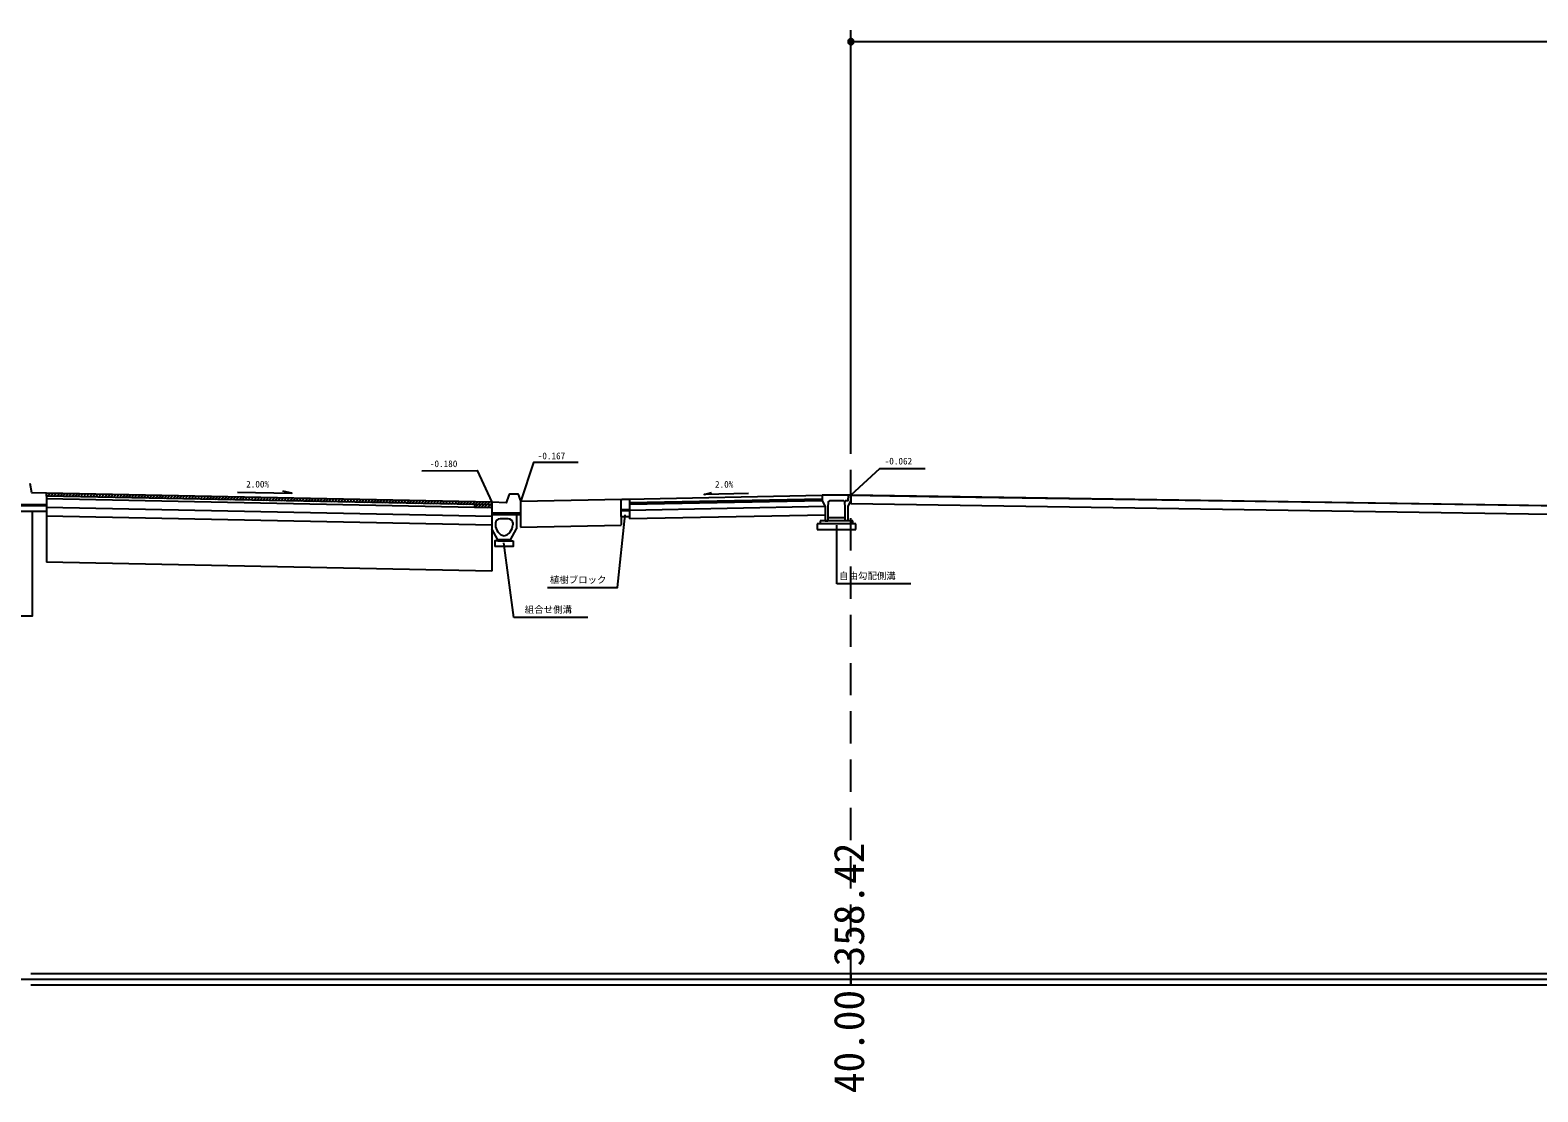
# Model space of a CAD drawing. Units: millimetres on the paper. Extents: x -84 to 7, y -133 to 191.
# Drawn here: x -73.82 to -60.7, y 95.54 to 104.78 of the extents above; entities that cross this region are included whole.
import ezdxf
from ezdxf.enums import TextEntityAlignment as Align

# ---------------------------------------------------------------- set-up
doc = ezdxf.new("R2010")
doc.units = ezdxf.units.MM
doc.header["$LTSCALE"] = 0.14
doc.linetypes.add('DASHED2', pattern=[3, 2, -1])
for name, color, linetype in [('0-1_D-BDG-3-DL-2', 7, 'Continuous'), ('0-3_D-STR-2-文字', 7, 'Continuous'), ('0-5_D-BDG-2-DL-1', 7, 'Continuous'), ('0-7_D-STR-1-計線1', 7, 'Continuous'), ('0-8_D-STR-DIM-2高さ', 7, 'Continuous'), ('0-9_D-BDG-1-現況', 7, 'Continuous'), ('0-A_D-BMK-ROW-区域', 7, 'DASHED2')]:
    doc.layers.add(name, color=color, linetype=linetype)
doc.styles.add('ＭＳ ゴシック', font='')
doc.styles.get('ＭＳ ゴシック').set_extended_font_data('MS Gothic')

msp = doc.modelspace()

# ---------------------------------------------------------------- linework, layer by layer
at = {"layer": '0-1_D-BDG-3-DL-2'}
for p, q in [((-73.8141, 96.5743), (3.4526, 96.5743)), ((-73.8141, 96.4743), (3.4526, 96.4743))]:
    msp.add_line(p, q, dxfattribs=at)
at = {"layer": '0-3_D-STR-2-文字'}
for p, q in [((-66.7035, 104.6902), (-66.6577, 104.6902)), ((-66.6956, 104.7002), (-66.6656, 104.7002)), ((-66.6806, 101.1016), (-66.6806, 104.7803)), ((-66.6556, 104.6803), (-66.6306, 104.6803)), ((-66.6306, 104.6803), (-51.0158, 104.6803)), ((-66.705, 104.6753), (-66.6562, 104.6753)), ((-66.7006, 104.6653), (-66.6606, 104.6653))]:
    msp.add_line(p, q, dxfattribs=at)
for points in [[(-66.6556, 104.6803), (-66.6558, 104.6834), (-66.6564, 104.6865), (-66.6574, 104.6895), (-66.6587, 104.6923), (-66.6604, 104.695), (-66.6624, 104.6974), (-66.6647, 104.6995), (-66.6672, 104.7014), (-66.67, 104.7029), (-66.6729, 104.7041), (-66.6759, 104.7048), (-66.679, 104.7052), (-66.6822, 104.7052), (-66.6853, 104.7048), (-66.6883, 104.7041), (-66.6912, 104.7029), (-66.694, 104.7014), (-66.6965, 104.6995), (-66.6988, 104.6974), (-66.7008, 104.695), (-66.7025, 104.6923), (-66.7038, 104.6895), (-66.7048, 104.6865), (-66.7054, 104.6834), (-66.7056, 104.6803), (-66.6806, 104.6803)], [(-66.7056, 104.6803), (-66.7054, 104.6771), (-66.7048, 104.6741), (-66.7038, 104.6711), (-66.7025, 104.6682), (-66.7008, 104.6656), (-66.6988, 104.6632), (-66.6965, 104.661), (-66.694, 104.6592), (-66.6912, 104.6577), (-66.6883, 104.6565), (-66.6853, 104.6557), (-66.6822, 104.6553), (-66.679, 104.6553), (-66.6759, 104.6557), (-66.6729, 104.6565), (-66.67, 104.6577), (-66.6672, 104.6592), (-66.6647, 104.661), (-66.6624, 104.6632), (-66.6604, 104.6656), (-66.6587, 104.6682), (-66.6574, 104.6711), (-66.6564, 104.6741), (-66.6558, 104.6771), (-66.6556, 104.6803), (-66.6806, 104.6803)]]:
    msp.add_lwpolyline(points, close=True, dxfattribs=at)
at = {"layer": '0-5_D-BDG-2-DL-1'}
msp.add_line((-76.8141, 96.5243), (3.4526, 96.5243), dxfattribs=at)
at = {"layer": '0-7_D-STR-1-計線1'}
for p, q in [((-54.8354, 100.5557), (-66.6806, 100.7341)), ((-66.6806, 100.7341), (-66.6806, 100.6591)), ((-50.9658, 100.4224), (-66.6806, 100.6591)), ((-66.6806, 96.5743), (-66.6806, 96.4743))]:
    msp.add_line(p, q, dxfattribs=at)
at = {"layer": '0-9_D-BDG-1-現況'}
for p, q in [((-69.8056, 100.6751), (-73.6806, 100.7526)), ((-73.6806, 100.7427), (-73.6709, 100.7524)), ((-73.6694, 100.7274), (-73.6449, 100.7519)), ((-73.6434, 100.7269), (-73.6189, 100.7514)), ((-73.6174, 100.7263), (-73.5929, 100.7509)), ((-73.5914, 100.7258), (-73.5669, 100.7503)), ((-73.5654, 100.7253), (-73.5409, 100.7498)), ((-73.5394, 100.7248), (-73.5149, 100.7493)), ((-73.5134, 100.7243), (-73.4889, 100.7488)), ((-73.4874, 100.7237), (-73.4629, 100.7483)), ((-73.4614, 100.7232), (-73.4369, 100.7477)), ((-73.4354, 100.7227), (-73.4109, 100.7472)), ((-73.4094, 100.7222), (-73.3849, 100.7467)), ((-73.3834, 100.7217), (-73.3589, 100.7462)), ((-73.3574, 100.7211), (-73.3329, 100.7457)), ((-73.3314, 100.7206), (-73.3069, 100.7451)), ((-73.3054, 100.7201), (-73.2809, 100.7446)), ((-73.2794, 100.7196), (-73.2549, 100.7441)), ((-73.2534, 100.7191), (-73.2289, 100.7436)), ((-73.2274, 100.7185), (-73.2029, 100.7431)), ((-73.2014, 100.718), (-73.1769, 100.7425)), ((-73.1754, 100.7175), (-73.1509, 100.742)), ((-73.1494, 100.717), (-73.1249, 100.7415)), ((-69.578, 100.7426), (-69.6484, 100.7426)), ((-73.9306, 100.6526), (-73.6806, 100.6526)), ((-73.6806, 100.6426), (-73.9306, 100.6426)), ((-73.6806, 100.7276), (-73.6806, 100.1526)), ((-73.6806, 100.7276), (-73.6806, 100.6526)), ((-69.9556, 100.6281), (-73.6806, 100.7026)), ((-73.6806, 100.6526), (-73.6806, 100.5926)), ((-69.8056, 100.5501), (-73.6806, 100.6276)), ((-73.1234, 100.7165), (-73.0989, 100.741)), ((-73.0975, 100.7159), (-73.0729, 100.7405)), ((-73.0715, 100.7154), (-73.0469, 100.7399)), ((-73.0455, 100.7149), (-73.0209, 100.7394)), ((-73.0195, 100.7144), (-72.995, 100.7389)), ((-72.9935, 100.7139), (-72.969, 100.7384)), ((-72.9675, 100.7133), (-72.943, 100.7379)), ((-72.9415, 100.7128), (-72.917, 100.7373)), ((-72.9155, 100.7123), (-72.891, 100.7368)), ((-72.8895, 100.7118), (-72.865, 100.7363)), ((-72.8635, 100.7113), (-72.839, 100.7358)), ((-72.8375, 100.7107), (-72.813, 100.7353)), ((-72.8115, 100.7102), (-72.787, 100.7347)), ((-72.7855, 100.7097), (-72.761, 100.7342)), ((-72.7595, 100.7092), (-72.735, 100.7337)), ((-72.7335, 100.7087), (-72.709, 100.7332)), ((-72.7075, 100.7081), (-72.683, 100.7327)), ((-72.6815, 100.7076), (-72.657, 100.7321)), ((-72.6555, 100.7071), (-72.631, 100.7316)), ((-72.6295, 100.7066), (-72.605, 100.7311)), ((-72.6035, 100.7061), (-72.579, 100.7306)), ((-72.5775, 100.7055), (-72.553, 100.7301)), ((-72.5515, 100.705), (-72.527, 100.7295)), ((-72.5255, 100.7045), (-72.501, 100.729)), ((-72.4995, 100.704), (-72.475, 100.7285)), ((-72.4735, 100.7035), (-72.449, 100.728)), ((-72.4475, 100.7029), (-72.423, 100.7275)), ((-72.4215, 100.7024), (-72.397, 100.7269)), ((-72.3955, 100.7019), (-72.371, 100.7264)), ((-72.3695, 100.7014), (-72.345, 100.7259)), ((-72.3436, 100.7009), (-72.319, 100.7254)), ((-72.3176, 100.7003), (-72.293, 100.7249)), ((-72.2916, 100.6998), (-72.267, 100.7243)), ((-72.2656, 100.6993), (-72.2411, 100.7238)), ((-72.2396, 100.6988), (-72.2151, 100.7233)), ((-72.2136, 100.6983), (-72.1891, 100.7228)), ((-72.1876, 100.6977), (-72.1631, 100.7223)), ((-72.1616, 100.6972), (-72.1371, 100.7217)), ((-72.1356, 100.6967), (-72.1111, 100.7212)), ((-72.1096, 100.6962), (-72.0851, 100.7207)), ((-72.0836, 100.6957), (-72.0591, 100.7202)), ((-72.0576, 100.6951), (-72.0331, 100.7197)), ((-72.0316, 100.6946), (-72.0071, 100.7191)), ((-72.0056, 100.6941), (-71.9811, 100.7186)), ((-71.9796, 100.6936), (-71.9551, 100.7181)), ((-71.9536, 100.6931), (-71.9291, 100.7176)), ((-71.9276, 100.6925), (-71.9031, 100.7171)), ((-71.9016, 100.692), (-71.8771, 100.7165)), ((-71.8756, 100.6915), (-71.8511, 100.716)), ((-71.8496, 100.691), (-71.8251, 100.7155)), ((-71.8236, 100.6905), (-71.7991, 100.715)), ((-71.7976, 100.6899), (-71.7731, 100.7145)), ((-71.7716, 100.6894), (-71.7471, 100.7139)), ((-71.7456, 100.6889), (-71.7211, 100.7134)), ((-71.7196, 100.6884), (-71.6951, 100.7129)), ((-71.6936, 100.6879), (-71.6691, 100.7124)), ((-71.6676, 100.6873), (-71.6431, 100.7119)), ((-71.6416, 100.6868), (-71.6171, 100.7113)), ((-71.6156, 100.6863), (-71.5911, 100.7108)), ((-71.5896, 100.6858), (-71.5651, 100.7103)), ((-71.5637, 100.6853), (-71.5391, 100.7098)), ((-71.5377, 100.6847), (-71.5131, 100.7093)), ((-71.5117, 100.6842), (-71.4872, 100.7087)), ((-71.4857, 100.6837), (-71.4612, 100.7082)), ((-71.4597, 100.6832), (-71.4352, 100.7077)), ((-71.4337, 100.6827), (-71.4092, 100.7072)), ((-71.4077, 100.6821), (-71.3832, 100.7067)), ((-71.3817, 100.6816), (-71.3572, 100.7061)), ((-71.3557, 100.6811), (-71.3312, 100.7056)), ((-71.3297, 100.6806), (-71.3052, 100.7051)), ((-71.3037, 100.6801), (-71.2792, 100.7046)), ((-71.2777, 100.6795), (-71.2532, 100.7041)), ((-71.2517, 100.679), (-71.2272, 100.7035)), ((-71.2257, 100.6785), (-71.2012, 100.703)), ((-71.1997, 100.678), (-71.1752, 100.7025)), ((-71.1737, 100.6775), (-71.1492, 100.702)), ((-71.1477, 100.6769), (-71.1232, 100.7015)), ((-71.1217, 100.6764), (-71.0972, 100.7009)), ((-71.0957, 100.6759), (-71.0712, 100.7004)), ((-71.0697, 100.6754), (-71.0452, 100.6999)), ((-71.0437, 100.6749), (-71.0192, 100.6994)), ((-71.0177, 100.6743), (-70.9932, 100.6989)), ((-70.9917, 100.6738), (-70.9672, 100.6983)), ((-70.9657, 100.6733), (-70.9412, 100.6978)), ((-70.9397, 100.6728), (-70.9152, 100.6973)), ((-70.9137, 100.6723), (-70.8892, 100.6968)), ((-70.8877, 100.6717), (-70.8632, 100.6963)), ((-70.8617, 100.6712), (-70.8372, 100.6957)), ((-70.8357, 100.6707), (-70.8112, 100.6952)), ((-70.8098, 100.6702), (-70.7852, 100.6947)), ((-70.7838, 100.6697), (-70.7592, 100.6942)), ((-70.7578, 100.6691), (-70.7332, 100.6937)), ((-70.7318, 100.6686), (-70.7073, 100.6931)), ((-70.7058, 100.6681), (-70.6813, 100.6926)), ((-70.6798, 100.6676), (-70.6553, 100.6921)), ((-70.6538, 100.6671), (-70.6293, 100.6916)), ((-70.6278, 100.6666), (-70.6033, 100.6911)), ((-70.6018, 100.666), (-70.5773, 100.6905)), ((-70.5758, 100.6655), (-70.5513, 100.69)), ((-70.5498, 100.665), (-70.5253, 100.6895)), ((-70.5238, 100.6645), (-70.4993, 100.689)), ((-70.4978, 100.664), (-70.4733, 100.6885)), ((-70.4718, 100.6634), (-70.4473, 100.6879)), ((-70.4458, 100.6629), (-70.4213, 100.6874)), ((-70.4198, 100.6624), (-70.3953, 100.6869)), ((-70.3938, 100.6619), (-70.3693, 100.6864)), ((-70.3678, 100.6614), (-70.3433, 100.6859)), ((-70.3418, 100.6608), (-70.3173, 100.6853)), ((-70.3158, 100.6603), (-70.2913, 100.6848)), ((-70.2898, 100.6598), (-70.2653, 100.6843)), ((-70.2638, 100.6593), (-70.2393, 100.6838)), ((-70.2378, 100.6588), (-70.2133, 100.6833)), ((-70.2118, 100.6582), (-70.1873, 100.6827)), ((-70.1858, 100.6577), (-70.1613, 100.6822)), ((-70.1598, 100.6572), (-70.1353, 100.6817)), ((-70.1338, 100.6567), (-70.1093, 100.6812)), ((-70.1078, 100.6562), (-70.0833, 100.6807)), ((-70.0818, 100.6556), (-70.0573, 100.6801)), ((-70.0559, 100.6551), (-70.0313, 100.6796)), ((-70.0299, 100.6546), (-70.0053, 100.6791)), ((-70.0039, 100.6541), (-69.9793, 100.6786)), ((-69.9779, 100.6536), (-69.9534, 100.6781)), ((-69.9556, 100.6493), (-69.9274, 100.6775)), ((-69.9556, 100.6531), (-69.9556, 100.6281)), ((-69.8056, 100.6251), (-69.9556, 100.6281)), ((-69.9504, 100.628), (-69.9014, 100.677)), ((-69.9244, 100.6275), (-69.8754, 100.6765)), ((-69.8984, 100.627), (-69.8494, 100.676)), ((-69.8724, 100.6264), (-69.8234, 100.6755)), ((-69.8464, 100.6259), (-69.8056, 100.6667)), ((-69.8204, 100.6254), (-69.8056, 100.6402)), ((-69.8056, 100.6751), (-69.8056, 100.5576)), ((-69.8056, 100.6251), (-69.8056, 100.6751)), ((-69.5556, 100.6926), (-69.5685, 100.7355)), ((-69.5556, 100.6814), (-68.6743, 100.6991)), ((-69.5556, 100.6926), (-69.5556, 100.5576)), ((-68.6806, 100.6103), (-68.6056, 100.6103)), ((-68.6221, 100.7003), (-66.9306, 100.7341)), ((-68.6056, 100.6706), (-66.9306, 100.7041)), ((-68.6056, 100.7003), (-68.6056, 100.5503)), ((-68.6056, 100.6556), (-66.9306, 100.6891)), ((-68.6056, 100.6056), (-66.9071, 100.6396)), ((-66.6806, 100.7341), (-66.9306, 100.7341)), ((-66.9306, 100.7341), (-66.9306, 100.6866)), ((-66.9306, 100.6866), (-66.9056, 100.6366)), ((-66.8806, 100.6266), (-66.8806, 100.5116)), ((-66.7431, 100.6866), (-66.8681, 100.6866)), ((-66.7331, 100.6766), (-66.7431, 100.6866)), ((-66.7306, 100.6866), (-66.7338, 100.6774)), ((-66.7306, 100.6266), (-66.7331, 100.6766)), ((-66.7306, 100.5116), (-66.7306, 100.6266)), ((-66.7056, 100.5116), (-66.7056, 100.6366)), ((-73.6806, 100.5926), (-73.9306, 100.5926)), ((-69.8056, 100.4751), (-73.6806, 100.5526)), ((-69.5556, 100.5776), (-69.8056, 100.5776)), ((-69.5556, 100.5776), (-69.8056, 100.5776)), ((-69.8056, 100.5651), (-69.8056, 100.4426)), ((-69.5931, 100.5676), (-69.8031, 100.5676)), ((-69.7731, 100.4901), (-69.7731, 100.4769)), ((-69.7731, 100.4901), (-69.7631, 100.4901)), ((-69.6631, 100.5301), (-69.7331, 100.5301)), ((-69.6231, 100.4901), (-69.6231, 100.4769)), ((-69.6231, 100.4901), (-69.6131, 100.4901)), ((-69.5906, 100.5676), (-69.5906, 100.4426)), ((-69.5556, 100.5714), (-69.5556, 100.4564)), ((-68.6806, 100.6003), (-68.6056, 100.6003)), ((-68.6806, 100.5503), (-68.6056, 100.5503)), ((-68.6806, 100.5503), (-68.6806, 100.4739)), ((-68.6056, 100.5306), (-66.9056, 100.5646)), ((-68.6056, 100.5503), (-68.6056, 100.5304)), ((-66.6381, 100.4866), (-66.9731, 100.4866)), ((-66.9731, 100.4866), (-66.9731, 100.4366)), ((-66.6631, 100.5116), (-66.9481, 100.5116)), ((-66.9481, 100.5116), (-66.9481, 100.4866)), ((-66.7306, 100.5366), (-66.8806, 100.5366)), ((-66.7056, 100.5116), (-66.7306, 100.5116)), ((-66.6631, 100.4866), (-66.6631, 100.5116)), ((-66.6381, 100.4366), (-66.6381, 100.4866)), ((-69.8056, 100.4426), (-69.8056, 100.0751)), ((-69.7531, 100.3476), (-69.8056, 100.4426)), ((-69.6431, 100.3476), (-69.7531, 100.3476)), ((-69.6431, 100.3476), (-69.5906, 100.4426)), ((-69.6431, 100.3476), (-69.6431, 100.3376)), ((-69.5556, 100.4564), (-68.6806, 100.4739)), ((-66.9731, 100.4366), (-66.6381, 100.4366)), ((-66.804, 99.9634), (-66.804, 100.4736)), ((-69.6146, 99.6702), (-69.6995, 100.3192)), ((-69.8056, 100.0751), (-73.6806, 100.1526)), ((-66.1603, 99.9634), (-66.8023, 99.9634)), ((-68.9708, 99.6702), (-69.6129, 99.6702))]:
    msp.add_line(p, q, dxfattribs=at)
for points in [[(-69.0546, 101.0186), (-69.442, 101.0186), (-69.5556, 100.6776)], [(-70.4144, 100.9478), (-69.9317, 100.9495), (-69.8056, 100.6751)], [(-66.0337, 100.9651), (-66.4307, 100.9651), (-66.6806, 100.7341)], [(-73.6806, 100.7526), (-73.8056, 100.7551), (-73.8214, 100.8353)], [(-69.8056, 100.6501), (-73.6806, 100.7276), (-73.6806, 100.7526)], [(-72.0161, 100.761), (-71.5451, 100.7509), (-71.6239, 100.7696)], [(-67.5711, 100.7482), (-67.9583, 100.74), (-67.8932, 100.7589)], [(-69.6579, 100.7358), (-69.6806, 100.6676), (-69.8056, 100.6751)], [(-68.6806, 100.5503), (-68.6806, 100.6928), (-68.6731, 100.7003)], [(-68.6731, 100.7003), (-68.6056, 100.7003), (-68.6056, 100.5503)], [(-66.9056, 100.6366), (-66.9056, 100.5116), (-66.8806, 100.5116)], [(-66.8681, 100.6866), (-66.8781, 100.6766), (-66.8806, 100.6266)], [(-66.7031, 100.7341), (-66.7081, 100.6866), (-66.7306, 100.6866)], [(-66.7056, 100.6366), (-66.6806, 100.6866), (-66.6806, 100.7341)], [(-66.6828, 100.7341), (-66, 100.7241), (-62.5581, 100.6741), (-59.3545, 100.6241), (-56.3778, 100.5741), (-53.4368, 100.5241), (-50.5152, 100.4741), (-47.6052, 100.4241), (-44.953, 100.3891)], [(-74.2999, 99.6845), (-73.8011, 99.6845), (-73.8011, 100.5842)], [(-69.5556, 100.5676), (-69.8056, 100.5676), (-69.5556, 100.5676)], [(-69.319, 99.9315), (-68.7121, 99.9315), (-68.6454, 100.5632)], [(-69.7531, 100.3476), (-69.7531, 100.3376), (-69.6181, 100.3376)], [(-69.7531, 100.3376), (-69.7781, 100.3376), (-69.7781, 100.2876)], [(-69.6181, 100.3376), (-69.6181, 100.2876), (-69.7781, 100.2876)]]:
    msp.add_lwpolyline(points, dxfattribs=at)
for centre, radius, start, end in [((-69.6484, 100.7326), 0.01, 90, 161.5651), ((-69.578, 100.7326), 0.01, 16.6992, 90), ((-69.7331, 100.4901), 0.04, 90, 180), ((-69.6631, 100.4901), 0.04, 360, 90), ((-69.6731, 100.4769), 0.1, 180, 255.52249), ((-69.7231, 100.4769), 0.1, 284.47751, 360)]:
    msp.add_arc(centre, radius, start, end, dxfattribs=at)
at = {"layer": '0-A_D-BMK-ROW-区域'}
msp.add_line((-66.6806, 96.4743), (-66.6806, 102.5243), dxfattribs=at)

# ---------------------------------------------------------------- texts
at = {"layer": '0-8_D-STR-DIM-2高さ', "style": 'ＭＳ ゴシック'}
for s, p in [('358.42', (-66.4869, 96.6351)), ('40.00', (-66.4869, 95.5332))]:
    msp.add_text(s, height=0.2639, rotation=90, dxfattribs=at).set_placement(p, align=Align.BOTTOM_LEFT)
at = {"layer": '0-9_D-BDG-1-現況', "style": 'ＭＳ ゴシック'}
for s, p in [('-0.180', (-70.3438, 100.9614)), ('-0.167', (-69.4054, 101.0296)), ('-0.062', (-66.387, 100.9843)), ('2.00%', (-71.9423, 100.7839)), ('2.0%', (-67.8631, 100.7824)), ('植樹ブロック', (-69.3001, 99.9516)), ('自由勾配側溝', (-66.7834, 99.9853)), ('組合せ側溝', (-69.5182, 99.6921))]:
    msp.add_text(s, height=0.05865, dxfattribs=at).set_placement(p, align=Align.BOTTOM_LEFT)

doc.saveas('drawing.dxf')
